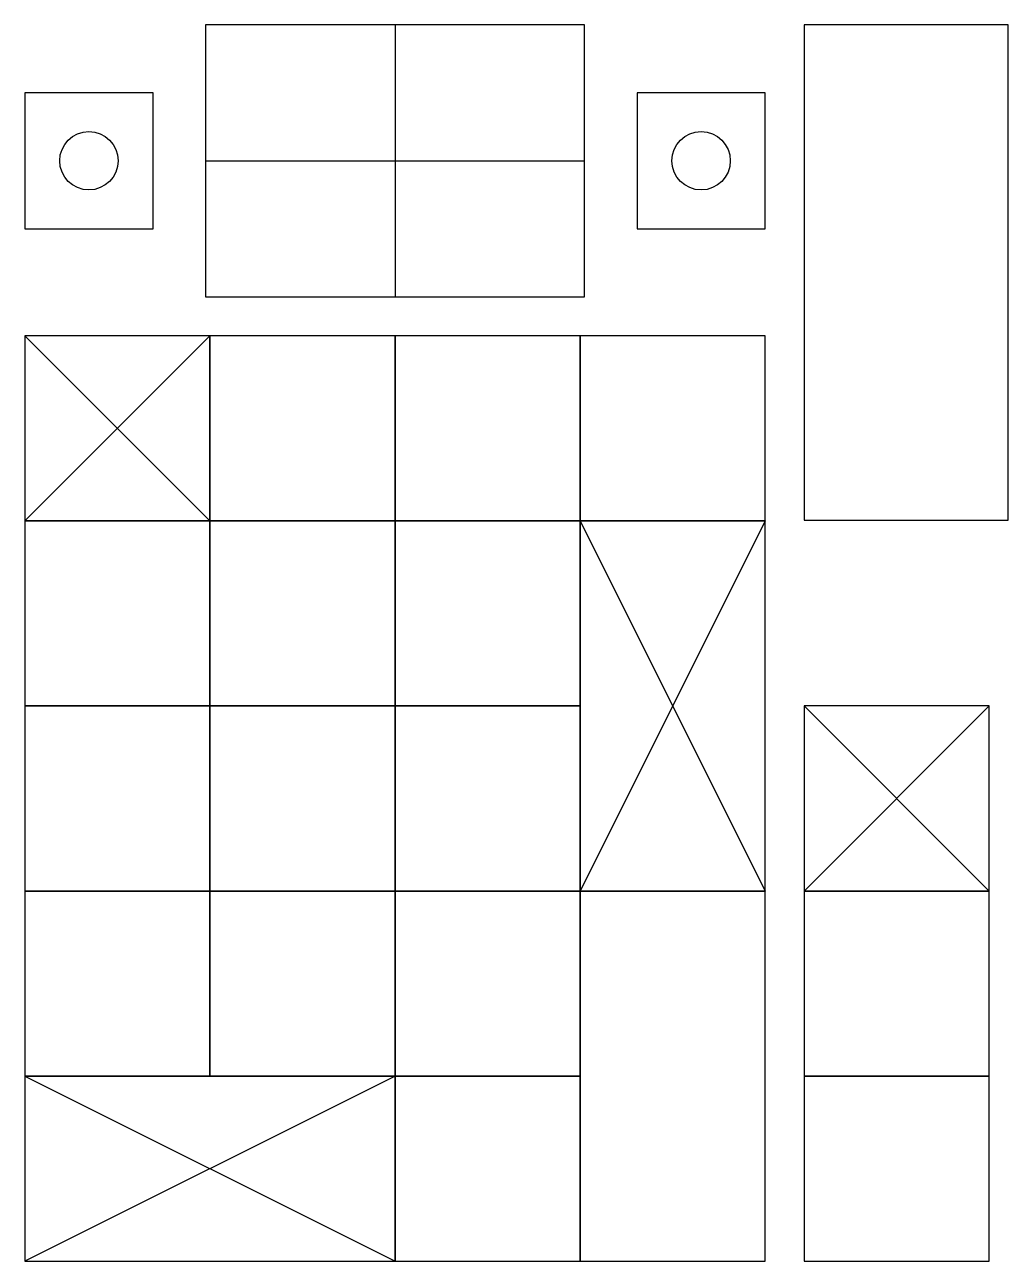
# Model space of a CAD drawing. Header units: millimetres. Extents: x -49 to 52, y -62 to 66.
import ezdxf

# ---------------------------------------------------------------- set-up
doc = ezdxf.new("R2010")
doc.units = ezdxf.units.MM
for name, color, linetype in [('Line', 7, 'CONTINUOUS'), ('Line009', 7, 'CONTINUOUS'), ('Line010', 7, 'CONTINUOUS'), ('Line011', 7, 'CONTINUOUS'), ('Line012', 7, 'CONTINUOUS'), ('Line013', 7, 'CONTINUOUS'), ('Line014', 7, 'CONTINUOUS'), ('Line015', 7, 'CONTINUOUS'), ('Line016', 7, 'CONTINUOUS'), ('Line017', 7, 'CONTINUOUS'), ('Shape2DView', 7, 'CONTINUOUS'), ('Shape2DView004', 7, 'CONTINUOUS'), ('Shape2DView005', 7, 'CONTINUOUS'), ('Shape2DView006', 7, 'CONTINUOUS')]:
    doc.layers.add(name, color=color, linetype=linetype)

msp = doc.modelspace()

# ---------------------------------------------------------------- linework, layer by layer
at = {"layer": 'Line'}
msp.add_line((-49.1, 33.625), (-30.05, 14.575), dxfattribs=at)
at = {"layer": 'Line009'}
msp.add_line((-49.1, 14.575), (-30.05, 33.625), dxfattribs=at)
at = {"layer": 'Line010'}
msp.add_line((31.1, -4.475), (50.15, -23.525), dxfattribs=at)
at = {"layer": 'Line011'}
msp.add_line((50.15, -4.475), (31.1, -23.525), dxfattribs=at)
at = {"layer": 'Line012'}
msp.add_line((8.05, 14.575), (27.1, -23.525), dxfattribs=at)
at = {"layer": 'Line013'}
msp.add_line((27.1, 14.575), (8.05, -23.525), dxfattribs=at)
at = {"layer": 'Line014'}
msp.add_line((-49.1, -42.575), (-11, -61.625), dxfattribs=at)
at = {"layer": 'Line015'}
msp.add_line((-11, -42.575), (-49.1, -61.625), dxfattribs=at)
at = {"layer": 'Line016'}
msp.add_line((-30.5, 51.625), (8.5, 51.625), dxfattribs=at)
at = {"layer": 'Line017'}
msp.add_line((-11, 65.625), (-11, 37.625), dxfattribs=at)
at = {"layer": 'Shape2DView'}
for p, q in [((8.5, 65.625), (-30.5, 65.625)), ((-30.5, 65.625), (-30.5, 37.625)), ((8.5, 37.625), (8.5, 65.625)), ((-30.5, 37.625), (8.5, 37.625))]:
    msp.add_line(p, q, dxfattribs=at)
at = {"layer": 'Shape2DView004'}
for p, q in [((52.1, 65.625), (31.1, 65.625)), ((31.1, 65.625), (31.1, 14.625)), ((52.1, 14.625), (52.1, 65.625)), ((31.1, 14.625), (52.1, 14.625))]:
    msp.add_line(p, q, dxfattribs=at)
at = {"layer": 'Shape2DView005'}
for p, q in [((-49.1, 58.625), (-49.1, 44.625)), ((-35.9, 58.625), (-49.1, 58.625)), ((-35.9, 44.625), (-35.9, 58.625)), ((13.9, 58.625), (13.9, 44.625)), ((27.1, 58.625), (13.9, 58.625)), ((27.1, 44.625), (27.1, 58.625)), ((-49.1, 44.625), (-35.9, 44.625)), ((13.9, 44.625), (27.1, 44.625))]:
    msp.add_line(p, q, dxfattribs=at)
for centre in [(-42.5, 51.625), (20.5, 51.625)]:
    msp.add_circle(centre, 3, dxfattribs=at)
at = {"layer": 'Shape2DView006'}
for p, q in [((-30.05, 33.625), (-49.1, 33.625)), ((-49.1, 33.625), (-49.1, 14.575)), ((-30.05, 14.575), (-30.05, 33.625)), ((-11, 33.625), (-30.05, 33.625)), ((-30.05, 33.625), (-30.05, 14.575)), ((-11, 14.575), (-11, 33.625)), ((8.05, 33.625), (-11, 33.625)), ((-11, 33.625), (-11, 14.575)), ((8.05, 14.575), (8.05, 33.625)), ((27.1, 33.625), (8.05, 33.625)), ((8.05, 33.625), (8.05, 14.575)), ((27.1, 14.575), (27.1, 33.625)), ((-49.1, 14.575), (-30.05, 14.575)), ((-30.05, 14.575), (-49.1, 14.575)), ((-49.1, 14.575), (-49.1, -4.475)), ((-30.05, 14.575), (-11, 14.575)), ((-30.05, -4.475), (-30.05, 14.575)), ((-11, 14.575), (-30.05, 14.575)), ((-30.05, 14.575), (-30.05, -4.475)), ((-11, 14.575), (8.05, 14.575)), ((-11, -4.475), (-11, 14.575)), ((8.05, 14.575), (-11, 14.575)), ((-11, 14.575), (-11, -4.475)), ((8.05, 14.575), (27.1, 14.575)), ((8.05, -4.475), (8.05, 14.575)), ((8.05, 14.575), (8.05, -23.525)), ((27.1, 14.575), (8.05, 14.575)), ((27.1, -23.525), (27.1, 14.575)), ((-49.1, -4.475), (-30.05, -4.475)), ((-30.05, -4.475), (-49.1, -4.475)), ((-49.1, -4.475), (-49.1, -23.525)), ((-30.05, -4.475), (-11, -4.475)), ((-30.05, -23.525), (-30.05, -4.475)), ((-11, -4.475), (-30.05, -4.475)), ((-30.05, -4.475), (-30.05, -23.525)), ((-11, -4.475), (8.05, -4.475)), ((-11, -23.525), (-11, -4.475)), ((8.05, -4.475), (-11, -4.475)), ((-11, -4.475), (-11, -23.525)), ((8.05, -23.525), (8.05, -4.475)), ((50.15, -4.475), (31.1, -4.475)), ((31.1, -4.475), (31.1, -23.525)), ((50.15, -23.525), (50.15, -4.475)), ((-49.1, -23.525), (-30.05, -23.525)), ((-30.05, -23.525), (-49.1, -23.525)), ((-49.1, -23.525), (-49.1, -42.575)), ((-30.05, -23.525), (-11, -23.525)), ((-30.05, -42.575), (-30.05, -23.525)), ((-11, -23.525), (-30.05, -23.525)), ((-30.05, -23.525), (-30.05, -42.575)), ((-11, -23.525), (8.05, -23.525)), ((-11, -42.575), (-11, -23.525)), ((8.05, -23.525), (-11, -23.525)), ((-11, -23.525), (-11, -42.575)), ((8.05, -42.575), (8.05, -23.525)), ((8.05, -23.525), (27.1, -23.525)), ((8.05, -23.525), (8.05, -61.625)), ((27.1, -23.525), (8.05, -23.525)), ((27.1, -61.625), (27.1, -23.525)), ((31.1, -23.525), (50.15, -23.525)), ((50.15, -23.525), (31.1, -23.525)), ((31.1, -23.525), (31.1, -42.575)), ((50.15, -42.575), (50.15, -23.525)), ((-49.1, -42.575), (-30.05, -42.575)), ((-11, -42.575), (-49.1, -42.575)), ((-49.1, -42.575), (-49.1, -61.625)), ((-30.05, -42.575), (-11, -42.575)), ((-11, -42.575), (8.05, -42.575)), ((8.05, -42.575), (-11, -42.575)), ((-11, -42.575), (-11, -61.625)), ((-11, -61.625), (-11, -42.575)), ((8.05, -61.625), (8.05, -42.575)), ((31.1, -42.575), (50.15, -42.575)), ((50.15, -42.575), (31.1, -42.575)), ((31.1, -42.575), (31.1, -61.625)), ((50.15, -61.625), (50.15, -42.575)), ((-49.1, -61.625), (-11, -61.625)), ((-11, -61.625), (8.05, -61.625)), ((8.05, -61.625), (27.1, -61.625)), ((31.1, -61.625), (50.15, -61.625))]:
    msp.add_line(p, q, dxfattribs=at)

doc.saveas('drawing.dxf')
